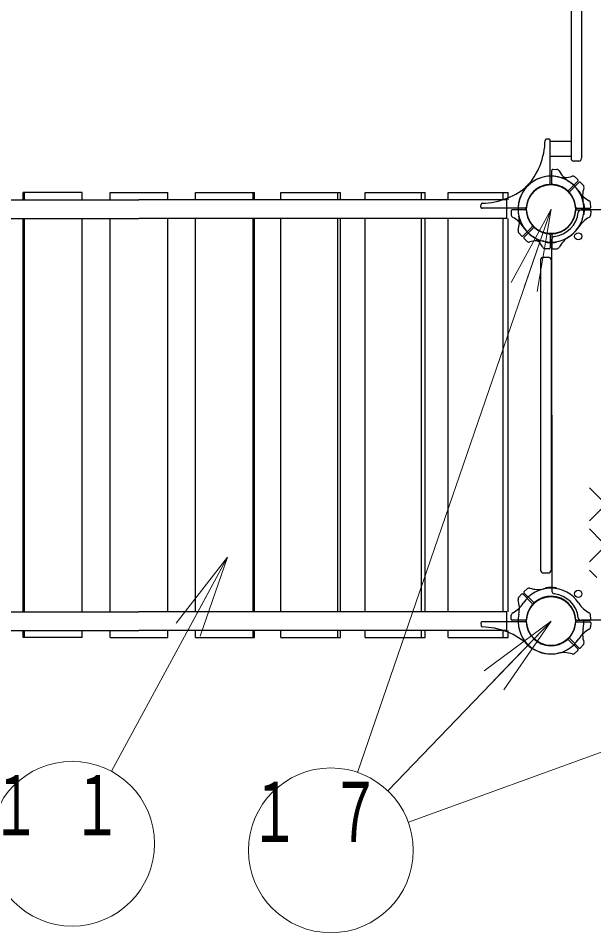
# Model space of a CAD drawing. Units: millimetres on the paper, scale 1:50. Extents: x -507 to 0, y -594 to 257.
# Drawn here: x -267.59 to -246.65, y 126.78 to 160.08 of the extents above; entities that cross this region are included whole.
import ezdxf

# ---------------------------------------------------------------- set-up
doc = ezdxf.new("R2010")
doc.units = ezdxf.units.MM
doc.layers.add('1_50', color=7, linetype='Continuous', lineweight=25)
doc.styles.add('ＭＳ ゴシック', font='')
doc.styles.get('ＭＳ ゴシック').set_extended_font_data('MS Gothic')

msp = doc.modelspace()

# ---------------------------------------------------------------- linework, layer by layer
at = {"layer": '1_50'}
for p, q in [((-247.475, 166.281), (-247.475, 154.981)), ((-247.095, 166.281), (-247.095, 154.981)), ((-248.235, 155.603), (-247.475, 155.603)), ((-248.235, 155.059), (-247.475, 155.059)), ((-247.195, 154.881), (-247.375, 154.881)), ((-248.9, 154.109), (-248.903, 154.111)), ((-249.183, 153.826), (-249.186, 153.829)), ((-276.598, 153.471), (-263.205, 153.471)), ((-249.812, 153.471), (-263.205, 153.471)), ((-249.812, 152.791), (-249.812, 153.471)), ((-247.022, 153.331), (-247.019, 153.331)), ((-247.022, 152.931), (-247.019, 152.931)), ((-276.598, 152.791), (-263.205, 152.791)), ((-249.812, 152.791), (-263.205, 152.791)), ((-248.405, 151.948), (-248.405, 151.945)), ((-248.005, 151.948), (-248.005, 151.945)), ((-248.585, 151.281), (-248.585, 139.981)), ((-248.485, 151.381), (-248.305, 151.381)), ((-248.205, 151.281), (-248.205, 139.981)), ((-248.485, 139.881), (-248.305, 139.881)), ((-248.405, 139.314), (-248.405, 139.317)), ((-248.005, 139.314), (-248.005, 139.317)), ((-276.598, 138.471), (-263.205, 138.471)), ((-249.812, 138.471), (-263.205, 138.471)), ((-249.812, 137.791), (-249.812, 138.471)), ((-276.598, 137.791), (-263.205, 137.791)), ((-249.812, 137.791), (-263.205, 137.791)), ((-249.183, 137.436), (-249.186, 137.434)), ((-248.9, 137.153), (-248.903, 137.151))]:
    msp.add_line(p, q, dxfattribs=at)
at = {"layer": '1_50', "color": 2}
for p, q in [((-248.277, 155.68), (-248.382, 155.674)), ((-248.235, 154.068), (-248.235, 155.64)), ((-248.175, 154.068), (-248.175, 154.54)), ((-248.134, 154.58), (-247.988, 154.575)), ((-247.231, 154.206), (-247.346, 154.313)), ((-247.564, 153.815), (-247.23, 154.148)), ((-247.521, 153.773), (-247.188, 154.106)), ((-247.13, 154.105), (-247.023, 153.99)), ((-250.754, 153.203), (-250.749, 153.308)), ((-246.757, 153.202), (-246.762, 153.348)), ((-249.143, 153.161), (-250.714, 153.161)), ((-249.654, 153.06), (-249.649, 152.914)), ((-249.143, 153.101), (-249.614, 153.101)), ((-247.268, 153.161), (-246.797, 153.161)), ((-247.268, 153.101), (-246.797, 153.101)), ((-246.757, 153.06), (-246.762, 152.902)), ((-249.28, 152.157), (-249.379, 152.264)), ((-248.889, 152.489), (-249.222, 152.156)), ((-248.847, 152.447), (-249.18, 152.114)), ((-248.235, 152.194), (-248.235, 151.722)), ((-248.175, 152.194), (-248.175, 151.722)), ((-249.179, 152.056), (-249.073, 151.957)), ((-248.277, 151.683), (-248.422, 151.688)), ((-248.134, 151.683), (-247.977, 151.688)), ((-249.179, 139.206), (-249.073, 139.305)), ((-249.28, 139.105), (-249.379, 138.998)), ((-248.889, 138.773), (-249.222, 139.106)), ((-248.847, 138.815), (-249.18, 139.148)), ((-249.654, 138.202), (-249.649, 138.348)), ((-246.757, 138.202), (-246.762, 138.36)), ((-250.754, 138.059), (-250.749, 137.954)), ((-249.143, 138.101), (-250.714, 138.101)), ((-249.143, 138.161), (-249.614, 138.161)), ((-247.268, 138.161), (-246.797, 138.161)), ((-247.268, 138.101), (-246.797, 138.101)), ((-246.757, 138.06), (-246.762, 137.914)), ((-247.564, 137.447), (-247.23, 137.114)), ((-247.521, 137.489), (-247.188, 137.156)), ((-247.13, 137.157), (-247.023, 137.272)), ((-247.231, 137.056), (-247.346, 136.949))]:
    msp.add_line(p, q, dxfattribs=at)
at = {"layer": '1_50', "color": 40}
for p, q in [((-267.414, 153.471), (-267.414, 153.731)), ((-265.273, 153.731), (-267.414, 153.731)), ((-267.366, 153.471), (-267.366, 153.731)), ((-265.273, 153.471), (-265.273, 153.731)), ((-264.255, 153.471), (-264.255, 153.731)), ((-264.255, 153.731), (-262.155, 153.731)), ((-262.155, 153.471), (-262.155, 153.731)), ((-261.138, 153.731), (-258.997, 153.731)), ((-261.138, 153.471), (-261.138, 153.731)), ((-259.045, 153.471), (-259.045, 153.731)), ((-258.997, 153.471), (-258.997, 153.731)), ((-258.034, 153.731), (-255.865, 153.731)), ((-258.034, 153.471), (-258.034, 153.731)), ((-255.961, 153.471), (-255.961, 153.731)), ((-255.865, 153.471), (-255.865, 153.731)), ((-254.963, 153.731), (-252.78, 153.731)), ((-254.963, 153.471), (-254.963, 153.731)), ((-252.923, 153.471), (-252.923, 153.731)), ((-252.78, 153.471), (-252.78, 153.731)), ((-251.945, 153.731), (-249.763, 153.731)), ((-251.945, 153.471), (-251.945, 153.731)), ((-249.951, 153.471), (-249.951, 153.731)), ((-249.763, 153.471), (-249.763, 153.731)), ((-267.414, 138.471), (-267.414, 152.791)), ((-267.366, 138.471), (-267.366, 152.791)), ((-265.273, 138.471), (-265.273, 152.791)), ((-264.255, 138.471), (-264.255, 152.791)), ((-262.155, 138.471), (-262.155, 152.791)), ((-261.138, 138.471), (-261.138, 152.791)), ((-259.045, 138.471), (-259.045, 152.791)), ((-258.997, 138.471), (-258.997, 152.791)), ((-258.034, 138.471), (-258.034, 152.791)), ((-255.961, 138.471), (-255.961, 152.791)), ((-255.865, 138.471), (-255.865, 152.791)), ((-254.963, 138.471), (-254.963, 152.791)), ((-252.923, 138.471), (-252.923, 152.791)), ((-252.78, 138.471), (-252.78, 152.791)), ((-251.945, 138.471), (-251.945, 152.791)), ((-249.951, 138.471), (-249.951, 152.791)), ((-249.763, 138.471), (-249.763, 152.791)), ((-267.414, 137.531), (-267.414, 137.791)), ((-265.273, 137.531), (-267.414, 137.531)), ((-267.366, 137.531), (-267.366, 137.791)), ((-265.273, 137.531), (-265.273, 137.791)), ((-264.255, 137.531), (-264.255, 137.791)), ((-264.255, 137.531), (-262.155, 137.531)), ((-262.155, 137.531), (-262.155, 137.791)), ((-261.138, 137.531), (-261.138, 137.791)), ((-261.138, 137.531), (-258.997, 137.531)), ((-259.045, 137.531), (-259.045, 137.791)), ((-258.997, 137.531), (-258.997, 137.791)), ((-258.034, 137.531), (-258.034, 137.791)), ((-258.034, 137.531), (-255.865, 137.531)), ((-255.961, 137.531), (-255.961, 137.791)), ((-255.865, 137.531), (-255.865, 137.791)), ((-254.963, 137.531), (-254.963, 137.791)), ((-254.963, 137.531), (-252.78, 137.531)), ((-252.923, 137.531), (-252.923, 137.791)), ((-252.78, 137.531), (-252.78, 137.791)), ((-251.945, 137.531), (-251.945, 137.791)), ((-251.945, 137.531), (-249.763, 137.531)), ((-249.951, 137.531), (-249.951, 137.791)), ((-249.763, 137.531), (-249.763, 137.791))]:
    msp.add_line(p, q, dxfattribs=at)
at = {"layer": '1_50', "lineweight": 13}
for p, q in [((-248.205, 153.131), (-255.242, 132.618)), ((-249.652, 150.456), (-248.205, 153.131)), ((-248.205, 153.131), (-249.179, 150.293)), ((-248.205, 153.131), (-248.706, 150.131)), ((-246.353, 142.533), (-246.803, 142.983)), ((-246.353, 142.233), (-246.803, 141.783)), ((-246.353, 141.033), (-246.803, 141.483)), ((-246.353, 140.733), (-246.803, 140.283)), ((-259.981, 140.451), (-264.204, 132.66)), ((-261.85, 138.052), (-259.981, 140.451)), ((-259.981, 140.451), (-261.41, 137.813)), ((-259.981, 140.451), (-260.971, 137.575)), ((-246.536, 139.716), (-246.803, 139.983)), ((-248.205, 138.131), (-254.139, 131.946)), ((-233.205, 138.131), (-253.396, 130.804)), ((-250.643, 136.312), (-248.205, 138.131)), ((-248.205, 138.131), (-250.282, 135.966)), ((-248.205, 138.131), (-249.921, 135.62))]:
    msp.add_line(p, q, dxfattribs=at)
at = {"layer": '1_50', "color": 4}
for p, q in [((-240.705, 153.101), (-247.113, 153.101)), ((-248.175, 145.631), (-248.175, 152.039)), ((-248.175, 145.631), (-248.175, 139.223)), ((-240.705, 138.161), (-247.113, 138.161))]:
    msp.add_line(p, q, dxfattribs=at)
at = {"layer": '1_50'}
for centre, radius in [((-248.205, 153.131), 0.891), ((-248.205, 153.131), 0.891), ((-247.215, 152.141), 0.13), ((-247.215, 139.121), 0.13), ((-248.205, 138.131), 0.891), ((-248.205, 138.131), 0.891)]:
    msp.add_circle(centre, radius, dxfattribs=at)
at = {"layer": '1_50', "lineweight": 13}
for centre in [(-265.633, 130.022), (-256.216, 129.781)]:
    msp.add_circle(centre, 3, dxfattribs=at)
at = {"layer": '1_50', "color": 2}
for centre, radius, start, end in [((-251.02, 155.684), 2.6, 317.7828, 358.9158), ((-248.38, 155.635), 0.04, 93, 178.9158), ((-248.275, 155.64), 0.04, 360, 93), ((-248.135, 154.54), 0.04, 88, 180), ((-247.992, 154.475), 0.1, 27.4588, 88), ((-247.016, 154.982), 1, 207.4588, 237.2728), ((-248.205, 153.131), 1.2, 77.7272, 135), ((-248.205, 153.131), 1.2, 90, 132.2172), ((-248.205, 153.131), 1.2, 32.7272, 90), ((-247.738, 155.281), 1, 257.7272, 287.5412), ((-247.406, 154.232), 0.1, 47, 107.5412), ((-247.259, 154.177), 0.04, 315, 47), ((-250.759, 155.945), 2.6, 271.0842, 312.2172), ((-248.205, 153.131), 1.2, 135, 192.2728), ((-248.205, 153.131), 1.2, 137.7828, 180), ((-248.205, 153.131), 0.9, 94.2707, 180), ((-248.205, 153.131), 0.9, 90, 175.7293), ((-248.205, 153.131), 0.9, 49.2707, 135), ((-248.275, 154.068), 0.04, 274.2707, 360), ((-248.205, 153.131), 0.9, 4.2707, 90), ((-248.135, 154.068), 0.04, 180, 265.7293), ((-248.205, 153.131), 0.9, 360, 85.7293), ((-248.205, 153.131), 1.2, 360, 57.2728), ((-247.16, 154.078), 0.04, 43, 135), ((-246.056, 153.599), 1, 162.4588, 192.2728), ((-247.104, 153.93), 0.1, 342.4588, 43), ((-248.205, 153.131), 0.9, 135, 220.7293), ((-247.592, 153.843), 0.04, 229.2707, 315), ((-248.205, 153.131), 0.9, 315, 40.7293), ((-247.493, 153.744), 0.04, 135, 220.7293), ((-246.354, 154.32), 1, 212.7272, 242.5412), ((-250.714, 153.201), 0.04, 177, 270), ((-250.709, 153.306), 0.04, 91.0841, 177), ((-249.143, 153.201), 0.04, 270, 355.7293), ((-247.268, 153.201), 0.04, 184.2707, 270), ((-248.205, 153.131), 1.2, 358.5675, 12.2728), ((-246.862, 153.344), 0.1, 2, 62.5412), ((-246.862, 153.344), 0.1, 2, 62.5412), ((-246.797, 153.201), 0.04, 270, 2), ((-249.614, 153.061), 0.04, 90, 182), ((-249.549, 152.918), 0.1, 182, 242.5412), ((-248.205, 153.131), 1.2, 180, 237.2728), ((-250.355, 152.663), 1, 342.4588, 12.2728), ((-249.143, 153.061), 0.04, 4.2707, 90), ((-248.205, 153.131), 0.9, 180, 265.7293), ((-248.205, 153.131), 0.9, 184.2707, 270), ((-248.205, 153.131), 0.9, 270, 355.7293), ((-248.205, 153.131), 0.9, 274.2707, 360), ((-248.205, 153.131), 1.2, 302.7272, 360), ((-247.268, 153.061), 0.04, 90, 175.7293), ((-246.862, 152.918), 0.1, 297.4588, 358), ((-246.797, 153.061), 0.04, 358, 90), ((-250.056, 151.942), 1, 32.7272, 62.5412), ((-248.918, 152.518), 0.04, 315, 40.7293), ((-246.354, 151.942), 1, 117.4588, 147.2728), ((-249.306, 152.332), 0.1, 162.4588, 223), ((-248.205, 153.131), 1.2, 212.7272, 270), ((-248.819, 152.419), 0.04, 49.2707, 135), ((-248.205, 153.131), 0.9, 229.2707, 315), ((-248.275, 152.194), 0.04, 360, 85.7293), ((-248.205, 153.131), 1.2, 270, 327.2728), ((-248.135, 152.194), 0.04, 94.2707, 180), ((-249.251, 152.185), 0.04, 223, 315), ((-249.152, 152.086), 0.04, 135, 227), ((-249.004, 152.03), 0.1, 227, 287.5412), ((-248.673, 150.981), 1, 77.7272, 107.5412), ((-249.395, 151.28), 1, 27.4588, 57.2728), ((-248.205, 153.131), 1.2, 257.7272, 271.4325), ((-247.016, 151.28), 1, 122.7272, 152.5412), ((-248.419, 151.788), 0.1, 207.4588, 268), ((-248.419, 151.788), 0.1, 207.4588, 268), ((-248.275, 151.722), 0.04, 268, 360), ((-248.135, 151.722), 0.04, 180, 272), ((-247.992, 151.788), 0.1, 272, 332.5412), ((-248.205, 138.131), 1.2, 90, 147.2728), ((-249.152, 139.177), 0.04, 133, 225), ((-249.004, 139.232), 0.1, 72.4588, 133), ((-248.673, 140.281), 1, 252.4588, 282.2728), ((-248.205, 138.131), 1.2, 88.5675, 102.2728), ((-248.205, 138.131), 1.2, 32.7272, 90), ((-249.306, 138.93), 0.1, 137, 197.5412), ((-250.355, 138.599), 1, 347.7272, 17.5412), ((-249.251, 139.078), 0.04, 45, 137), ((-248.205, 138.131), 0.9, 90, 175.7293), ((-248.205, 138.131), 0.9, 45, 130.7293), ((-248.205, 138.131), 0.9, 4.2707, 90), ((-250.056, 139.32), 1, 297.4588, 327.2728), ((-248.205, 138.131), 0.9, 139.2707, 225), ((-248.918, 138.744), 0.04, 319.2707, 45), ((-248.819, 138.843), 0.04, 225, 310.7293), ((-248.205, 138.131), 0.9, 319.2707, 45), ((-246.354, 139.32), 1, 212.7272, 242.5412), ((-249.614, 138.201), 0.04, 178, 270), ((-249.549, 138.344), 0.1, 117.4588, 178), ((-248.205, 138.131), 1.2, 167.7272, 225), ((-249.143, 138.201), 0.04, 270, 355.7293), ((-247.268, 138.201), 0.04, 184.2707, 270), ((-246.862, 138.344), 0.1, 2, 62.5412), ((-246.797, 138.201), 0.04, 270, 2), ((-250.714, 138.061), 0.04, 90, 183), ((-250.709, 137.956), 0.04, 183, 268.9158), ((-250.759, 135.317), 2.6, 47.7828, 88.9159), ((-249.143, 138.061), 0.04, 4.2707, 90), ((-248.205, 138.131), 0.9, 184.2707, 270), ((-248.205, 138.131), 0.9, 270, 355.7293), ((-247.268, 138.061), 0.04, 90, 175.7293), ((-246.056, 137.663), 1, 167.7272, 197.5412), ((-248.205, 138.131), 1.2, 347.7272, 1.4325), ((-246.862, 137.918), 0.1, 297.4588, 358), ((-246.862, 137.918), 0.1, 297.4588, 358), ((-246.797, 138.061), 0.04, 358, 90), ((-247.493, 137.518), 0.04, 139.2707, 225), ((-246.354, 136.942), 1, 117.4588, 147.2728), ((-248.205, 138.131), 1.2, 225, 282.2728), ((-248.205, 138.131), 1.2, 227.7828, 270), ((-248.205, 138.131), 0.9, 225, 310.7293), ((-248.205, 138.131), 1.2, 270, 327.2728), ((-247.592, 137.419), 0.04, 45, 130.7293), ((-247.104, 137.332), 0.1, 317, 17.5412), ((-247.738, 135.981), 1, 72.4588, 102.2728), ((-247.406, 137.03), 0.1, 252.4588, 313), ((-247.259, 137.086), 0.04, 313, 45), ((-247.16, 137.185), 0.04, 225, 317)]:
    msp.add_arc(centre, radius, start, end, dxfattribs=at)
at = {"layer": '1_50'}
for centre, radius, start, end in [((-247.375, 154.981), 0.1, 180, 270), ((-247.195, 154.981), 0.1, 270, 360), ((-249.171, 153.843), 0.02, 143.6269, 225), ((-248.205, 153.131), 1.22, 135, 143.6269), ((-248.205, 153.131), 1.22, 126.3731, 135), ((-248.917, 154.097), 0.02, 45, 126.3731), ((-247.019, 153.311), 0.02, 8.6269, 90), ((-248.205, 153.131), 1.22, 360, 8.6269), ((-248.205, 153.131), 1, 276.7872, 353.2128), ((-247.019, 152.951), 0.02, 270, 351.3731), ((-248.205, 153.131), 1.22, 351.3731, 360), ((-248.385, 151.945), 0.02, 180, 261.3731), ((-248.205, 153.131), 1.22, 261.3731, 270), ((-248.205, 153.131), 1.22, 270, 278.6269), ((-248.025, 151.945), 0.02, 278.6269, 0), ((-248.485, 151.281), 0.1, 90, 180), ((-248.305, 151.281), 0.1, 0, 90), ((-248.485, 139.981), 0.1, 180, 270), ((-248.305, 139.981), 0.1, 270, 0), ((-248.385, 139.317), 0.02, 98.6269, 180), ((-248.205, 138.131), 1.22, 90, 98.6269), ((-248.205, 138.131), 1.22, 81.3731, 90), ((-248.025, 139.317), 0.02, 0, 81.3731), ((-248.205, 138.131), 1, 6.7872, 83.2128), ((-249.171, 137.419), 0.02, 135, 216.3731), ((-248.205, 138.131), 1.22, 216.3731, 225), ((-248.205, 138.131), 1.22, 225, 233.6269), ((-248.917, 137.165), 0.02, 233.6269, 315)]:
    msp.add_arc(centre, radius, start, end, dxfattribs=at)
at = {"layer": '1_50', "color": 4}
for centre, start, end in [((-247.113, 153.001), 90, 173.2128), ((-248.075, 152.039), 96.7872, 180), ((-248.075, 139.223), 180, 263.2128), ((-247.113, 138.261), 186.7872, 270)]:
    msp.add_arc(centre, 0.1, start, end, dxfattribs=at)

# ---------------------------------------------------------------- texts
at = {"layer": '1_50', "char_height": 2.199, "attachment_point": 2, "style": 'ＭＳ ゴシック'}
for s, insert in [('\\T1.64;\\W0.6;１１', (-265.633, 132.522)), ('\\T1.64;\\W0.6;１７', (-256.216, 132.281))]:
    msp.add_mtext(s, dxfattribs=dict(at, insert=insert))

doc.saveas('drawing.dxf')
